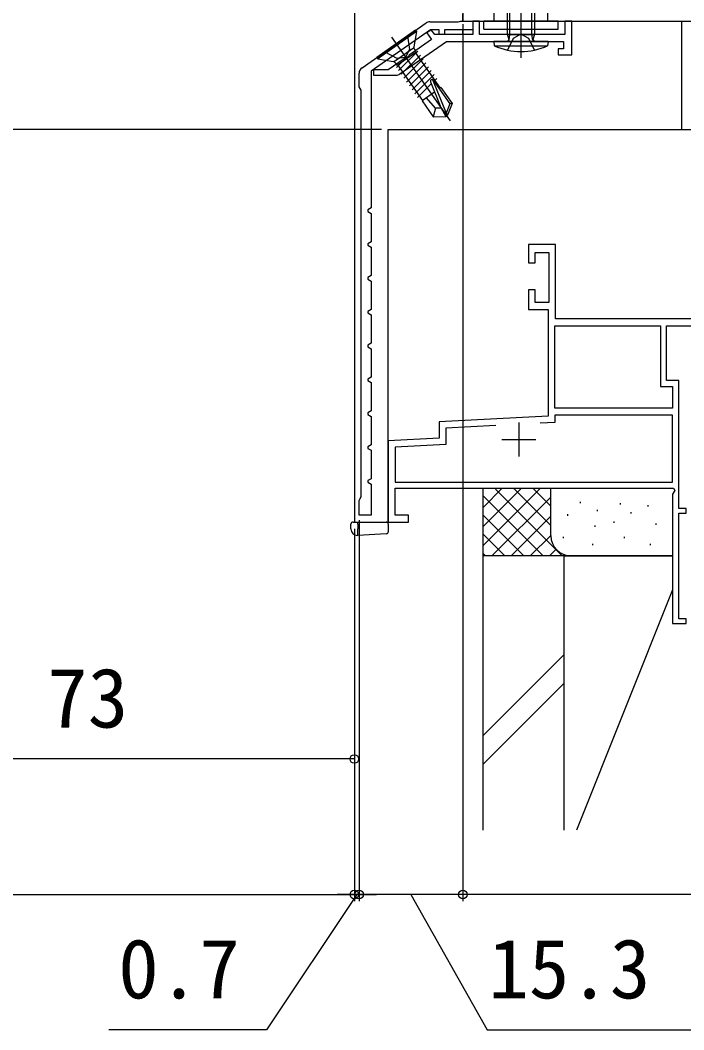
# Model space of a CAD drawing. Units: millimetres, scale not verified. Extents: x -525 to 525, y -783 to 778.
# Drawn here: x -83.4 to 14.7, y -163.8 to -14.7 of the extents above; entities that cross this region are included whole.
import ezdxf
from ezdxf.enums import TextEntityAlignment as Align

# ---------------------------------------------------------------- set-up
doc = ezdxf.new("R2010")
doc.units = ezdxf.units.MM
doc.header["$LTSCALE"] = 4
for name, color, linetype in [('0-2_YKK_11', 7, 'Continuous'), ('0-3_YKK_11E', 7, 'Continuous'), ('0-4_YKK_12', 2, 'Continuous'), ('0-5_YKK_13', 4, 'Continuous'), ('0-6_YKK_D', 6, 'Continuous'), ('0-8_YSS_K', 3, 'Continuous')]:
    doc.layers.add(name, color=color, linetype=linetype)
doc.styles.add('ＭＳ ゴシック', font='')
doc.styles.get('ＭＳ ゴシック').set_extended_font_data('MS Gothic')

msp = doc.modelspace()

# ---------------------------------------------------------------- linework, layer by layer
at = {"layer": '0-2_YKK_11'}
for p, q in [((-32.873, -21.701), (-23.418, -15.081)), ((-27.268, -22.619), (-20.386, -17.8))]:
    msp.add_line(p, q, dxfattribs=at)
for points in [[(25, 41.2), (24, 41.2), (24, 1.4), (-12, 1.4), (-18, -2.8), (-18, -14.8), (74, -14.8), (74, -10.725), (73.812, -10.334), (73.812, -9.866), (74, -9.476), (74, -7)], [(-18, -3.06), (-18, -14.8), (34.5, -14.8)], [(-22.844, -14.9), (-18.665, -14.9), (-18.499, -14.85), (-18.333, -14.8), (-16.499, -14.8), (-16.499, -16.1), (-20.699, -16.1), (-20.699, -16.8), (-21.499, -16.8), (-21.499, -16.1), (-22.781, -16.1), (-31.499, -22.205), (-31.499, -42.396), (-31.999, -42.685), (-31.999, -42.915), (-31.499, -43.204), (-31.499, -47.396), (-31.999, -47.685), (-31.999, -47.915), (-31.499, -48.204), (-31.499, -52.396), (-31.999, -52.685), (-31.999, -52.915), (-31.499, -53.204), (-31.499, -57.396), (-31.999, -57.685), (-31.999, -57.915), (-31.499, -58.204), (-31.499, -62.396), (-31.999, -62.685), (-31.999, -62.915), (-31.499, -63.204), (-31.499, -67.396), (-31.999, -67.685), (-31.999, -67.915), (-31.499, -68.204), (-31.499, -72.396), (-31.999, -72.685), (-31.999, -72.915), (-31.499, -73.204)], [(-20.386, -17.8), (-3.099, -17.8), (-3.099, -18.9), (-3.899, -18.9), (-3.899, -19.8), (-1.899, -19.8), (-1.899, -14.8), (-2.899, -14.8), (-2.899, -16.8), (-15.499, -16.8), (-15.499, -14.8), (-16.499, -14.8), (-16.499, -16.8), (-22.142, -16.8), (-22.643, -16.084), (-23.298, -16.543), (-22.61, -17.526), (-25.921, -19.844), (-26.002, -20.048), (-26.452, -20.363), (-26.671, -20.37), (-28.999, -22), (-31.199, -22), (-31.199, -22.8), (-27.842, -22.8)], [(-32.999, -85.08), (-32.999, -25.02), (-33.149, -24.76), (-33.299, -24.5), (-33.299, -22.521)], [(-31.499, -73.204), (-31.499, -77.396), (-31.999, -77.685), (-31.999, -77.915), (-31.499, -78.204), (-31.499, -82.396), (-31.999, -82.685), (-31.999, -82.915), (-31.499, -83.204), (-31.499, -87.8), (-33.299, -87.8), (-33.299, -85.6), (-33.149, -85.34), (-32.999, -85.08)]]:
    msp.add_lwpolyline(points, dxfattribs=at)
for centre, start, end in [((-22.844, -15.9), 89.99999, 124.99998), ((-32.299, -22.521), 124.99998, 179.99997), ((-27.842, -21.8), 270.00002, 305.00001)]:
    msp.add_arc(centre, 1, start, end, dxfattribs=at)
at = {"layer": '0-3_YKK_11E'}
for p, q in [((-9.7, -74.101), (-9.7, -79.101)), ((-12.2, -76.601), (-7.2, -76.601))]:
    msp.add_line(p, q, dxfattribs=at)
for points in [[(40.8, -58.801), (-4.3, -58.801), (-4.3, -47.801), (-8.3, -47.801), (-8.3, -50.499), (-7.3, -50.499), (-7.3, -48.999), (-5.3, -48.999), (-5.3, -56.398), (-7.3, -56.393), (-7.3, -54.497), (-8.3, -54.497), (-8.3, -57.397), (-5.4, -57.397), (-5.4, -73.157), (-21.5, -74.001), (-21.5, -76.408), (-29, -76.801), (-29, -88.801), (-26, -88.801), (-26, -87.801), (-28, -87.801), (-28, -83.801), (13.126, -83.801), (13.322, -84.141), (13, -84.699)], [(13, -84.699), (13, -103.801), (15, -103.801), (15, -103.101), (13.9, -103.101), (13.9, -87.501), (15, -87.501), (15, -86.801), (13.9, -86.801), (13.9, -67.901), (12.1, -67.901), (12.1, -59.801), (30.714, -59.801)], [(-13.091, -74.562), (-20.5, -74.95), (-20.5, -77.357), (-28, -77.75), (-28, -82.901), (13, -82.901), (13, -73.001), (-4.4, -73.001), (-4.4, -74.106), (-6.541, -74.219)]]:
    msp.add_lwpolyline(points, dxfattribs=at)
msp.add_lwpolyline([(13, -72.001), (-4.4, -72.001), (-4.4, -59.801), (11.2, -59.801), (11.2, -68.801), (13, -68.801)], close=True, dxfattribs=at)
at = {"layer": '0-4_YKK_12'}
for p, q in [((-34.009, 133.4), (-34.006, -88.804)), ((-18, -14.8), (-18, -13.749)), ((14.3, -14.8), (14.3, -30.8)), ((-18, -16.8), (-18, -16.1)), ((-18, -17.804), (-18, -19.8)), ((-18, -17.804), (-18, -30.8)), ((-34, -88.804), (-29, -88.804))]:
    msp.add_line(p, q, dxfattribs=at)
msp.add_lwpolyline([(-29, -88.804), (-29, -30.8), (44.5, -30.8)], dxfattribs=at)
at = {"layer": '0-5_YKK_13'}
for p, q in [((-9.399, -5.287), (-9.399, -20.226)), ((-13.349, -14.8), (-13.349, -13)), ((-5.449, -14.8), (-5.449, -13)), ((-14.899, -16), (-14.899, -14.8)), ((-14.849, -14.8), (-4.199, -14.8)), ((-24.953, -16.156), (-30.687, -20.171)), ((-24.821, -16.345), (-30.555, -20.36)), ((-24.821, -16.345), (-25.22, -18.606)), ((-24.953, -16.156), (-24.821, -16.345)), ((-28.51, -17.17), (-19.833, -29.562)), ((-11.399, -16.8), (-7.399, -16.8)), ((-5.399, -17.8), (-5.455, -18.443)), ((-25.256, -18.81), (-28.09, -20.794)), ((-24.855, -19.383), (-27.689, -21.368)), ((-24.643, -19.251), (-27.484, -22.094)), ((-25.137, -18.979), (-24.855, -19.383)), ((-30.687, -20.171), (-30.555, -20.36)), ((-30.555, -20.36), (-28.294, -20.758)), ((-24.242, -19.824), (-27.083, -22.668)), ((-23.84, -20.398), (-26.681, -23.241)), ((-21.29, -24.692), (-24.957, -19.455)), ((-27.972, -20.964), (-27.689, -21.368)), ((-27.785, -21.664), (-27.025, -20.903)), ((-23.911, -26.536), (-27.582, -21.293)), ((-23.439, -20.971), (-26.28, -23.815)), ((-23.037, -21.544), (-25.878, -24.388)), ((-22.636, -22.118), (-25.477, -24.961)), ((-22.234, -22.691), (-25.075, -25.535)), ((-22.777, -23.772), (-21.228, -27.57)), ((-22.481, -23.438), (-20.449, -28.422)), ((-22.344, -23.535), (-19.908, -27.014)), ((-21.833, -23.265), (-22.248, -23.681)), ((-22.653, -24.086), (-24.674, -26.108)), ((-22.155, -25.306), (-23.993, -26.593)), ((-21.208, -24.634), (-21.454, -24.806)), ((-21.208, -24.634), (-19.571, -26.973)), ((-23.993, -26.593), (-22.356, -28.931)), ((-22.027, -27.658), (-23.338, -26.134)), ((-22.027, -27.658), (-22.356, -28.931)), ((-21.166, -27.667), (-22.027, -27.658)), ((-21.228, -27.579), (-20.487, -28.899)), ((-21.228, -27.579), (-20.364, -28.813)), ((-19.908, -27.014), (-20.449, -28.422)), ((-19.571, -26.973), (-20.241, -28.718)), ((-19.571, -26.973), (-19.908, -27.014)), ((-22.356, -28.931), (-20.487, -28.899)), ((-20.241, -28.727), (-20.487, -28.899)), ((-20.487, -28.899), (-20.241, -28.727)), ((-20.449, -28.43), (-20.241, -28.727)), ((-34.5, -89.762), (-34.5, -89.104)), ((-34.2, -88.804), (-33.5, -88.804)), ((-33.5, -89.104), (-33.5, -88.804)), ((-33.5, -88.804), (-29.3, -88.804)), ((-33.5, -89.104), (-33.5, -89.806)), ((-34.5, -89.802), (-34.5, -89.762)), ((-33.5, -90.804), (-33.561, -90.8)), ((-33.5, -90.804), (-33.5, -89.806)), ((-29.282, -90.546), (-33.5, -90.804))]:
    msp.add_line(p, q, dxfattribs=at)
for points in [[(-11.329, -17.8), (-11.14, -17.534), (-11.399, -16.8), (-11.399, -5.8), (-7.399, -5.8), (-7.399, -16.8), (-7.658, -17.534), (-7.469, -17.8)], [(-11.131, -17.627), (-11.02, -16.8), (-11.02, -5.8)], [(-7.667, -17.627), (-7.778, -16.8), (-7.778, -5.8)], [(-14.899, -16), (-3.899, -16), (-3.899, -14.8), (-14.899, -14.8)], [(-26.141, -16.988), (-25.841, -18.994), (-26.43, -20.149)], [(-5.399, -17.8), (-13.399, -17.8), (-13.343, -18.443), (-5.455, -18.443)], [(-7.399, -19.087), (-8.254, -17.357), (-9.399, -16.748), (-10.544, -17.357), (-11.399, -19.087)], [(-29.5, -19.34), (-27.717, -20.307), (-26.43, -20.149)], [(-29, -89.104), (-29, -89.548), (-29, -90.246)]]:
    msp.add_lwpolyline(points, dxfattribs=at)
for centre, radius, start, end in [((-24.728, -18.693), 0.5, 170, 215), ((-9.399, -9.8), 9.5, 245.47225, 294.52775), ((-28.381, -21.251), 0.5, 35, 80), ((-22.547, -23.686), 0.248, 35, 202.19096), ((-34.2, -89.104), 0.3, 90, 180), ((-29.3, -89.104), 0.3, 0, 90), ((-33.5, -89.802), 1, 180, 266.5), ((-29.3, -90.246), 0.3, 273.5, 0)]:
    msp.add_arc(centre, radius, start, end, dxfattribs=at)
msp.add_ellipse((-29.3, -89.304), major_axis=(0, 0.5), ratio=0.005236, start_param=6.2744587, end_param=6.2831853, dxfattribs=at)
at = {"layer": '0-6_YKK_D'}
for p, q in [((-18, -15.274), (-18, -144.801)), ((-18, -15.3), (-18, -144.801)), ((-30, -30.798), (-162.007, -30.798)), ((-33.299, -88.5), (-33.299, -144.801)), ((-33.299, -88.5), (-33.299, -144.801)), ((-34.006, -89.804), (-34.006, -124.801)), ((-34.006, -89.804), (-34.006, -144.801)), ((-34.006, -89.804), (-34.006, -144.801)), ((-34.006, -123.801), (-107.007, -123.801)), ((-141.007, -143.801), (-34.006, -143.801)), ((-34.006, -143.801), (-36.556, -143.801)), ((-33.299, -143.801), (-34.006, -143.801)), ((-33.299, -143.801), (-34.006, -143.801)), ((-18, -143.801), (-33.299, -143.801)), ((-33.299, -143.801), (-30.749, -143.801)), ((104, -143.801), (-18, -143.801))]:
    msp.add_line(p, q, dxfattribs=at)
for points in [[(-33.652, -143.801), (-46.97, -163.801), (-70.265, -163.801)], [(-25.65, -143.801), (-14.383, -163.801), (16.617, -163.801)]]:
    msp.add_lwpolyline(points, dxfattribs=at)
for centre in [(-34.006, -123.801), (-34.006, -143.801), (-34.006, -143.801), (-33.299, -143.801), (-33.299, -143.801), (-18, -143.801), (-18, -143.801)]:
    msp.add_circle(centre, 0.637, dxfattribs=at)
at = {"layer": '0-8_YSS_K'}
for p, q in [((-14.996, -86.631), (-12.163, -83.798)), ((-14.996, -89.459), (-9.334, -83.798)), ((-14.996, -92.288), (-6.506, -83.798)), ((-14.996, -93.803), (-14.996, -83.803)), ((-14.996, -84.945), (-6.138, -93.803)), ((-13.148, -83.964), (-3.31, -93.803)), ((-10.486, -83.798), (-4.996, -89.288)), ((-7.658, -83.798), (-4.996, -86.459)), ((-4.996, -90.803), (-4.996, -83.798)), ((-13.682, -93.803), (-4.996, -85.116)), ((-0.67, -85.803), (-0.67, -86.003)), ((5.259, -86.019), (5.259, -86.219)), ((9.353, -86.323), (9.353, -86.523)), ((-14.996, -87.773), (-8.967, -93.803)), ((-10.854, -93.803), (-4.996, -87.945)), ((-2.501, -87.66), (-2.501, -87.86)), ((1.839, -86.992), (1.839, -87.192)), ((6.846, -87.326), (6.846, -87.526)), ((1.505, -89.329), (1.505, -89.529)), ((4.298, -88.726), (4.298, -88.926)), ((10.518, -88.995), (10.518, -89.195)), ((-14.996, -90.602), (-11.795, -93.803)), ((-8.025, -93.803), (-4.996, -90.773)), ((-3.168, -90.998), (-3.168, -91.198)), ((1.171, -91.999), (1.171, -92.199)), ((5.845, -90.998), (5.845, -91.198)), ((9.687, -91.999), (9.687, -92.199)), ((-14.996, -93.43), (-14.623, -93.803)), ((-1.996, -93.803), (-14.996, -93.803)), ((-2.996, -93.803), (-14.996, -93.803)), ((-14.996, -134.301), (-14.996, -93.803)), ((-5.197, -93.803), (-4.215, -92.821)), ((-2.996, -134.301), (-2.996, -93.803)), ((-2.996, -93.803), (13, -93.803)), ((-2.996, -134.301), (-2.996, -93.803)), ((-2.369, -93.803), (-2.348, -93.782)), ((13, -93.803), (-1.996, -93.803)), ((13, -98.813), (-1.195, -134.301)), ((-2.996, -108.345), (-14.996, -120.345)), ((-14.996, -124.587), (-2.996, -112.587))]:
    msp.add_line(p, q, dxfattribs=at)
msp.add_arc((-1.996, -90.803), 3, 180, 270, dxfattribs=at)

# ---------------------------------------------------------------- texts
at = {"layer": '0-6_YKK_D', "style": 'ＭＳ ゴシック'}
for s, p in [('73', (-79.37, -121.801)), ('0.7', (-68.879, -161.801)), ('15.3', (-14.224, -161.801))]:
    msp.add_text(s, height=8.798, dxfattribs=at).set_placement(p, align=Align.BOTTOM_LEFT)

doc.saveas('drawing.dxf')
